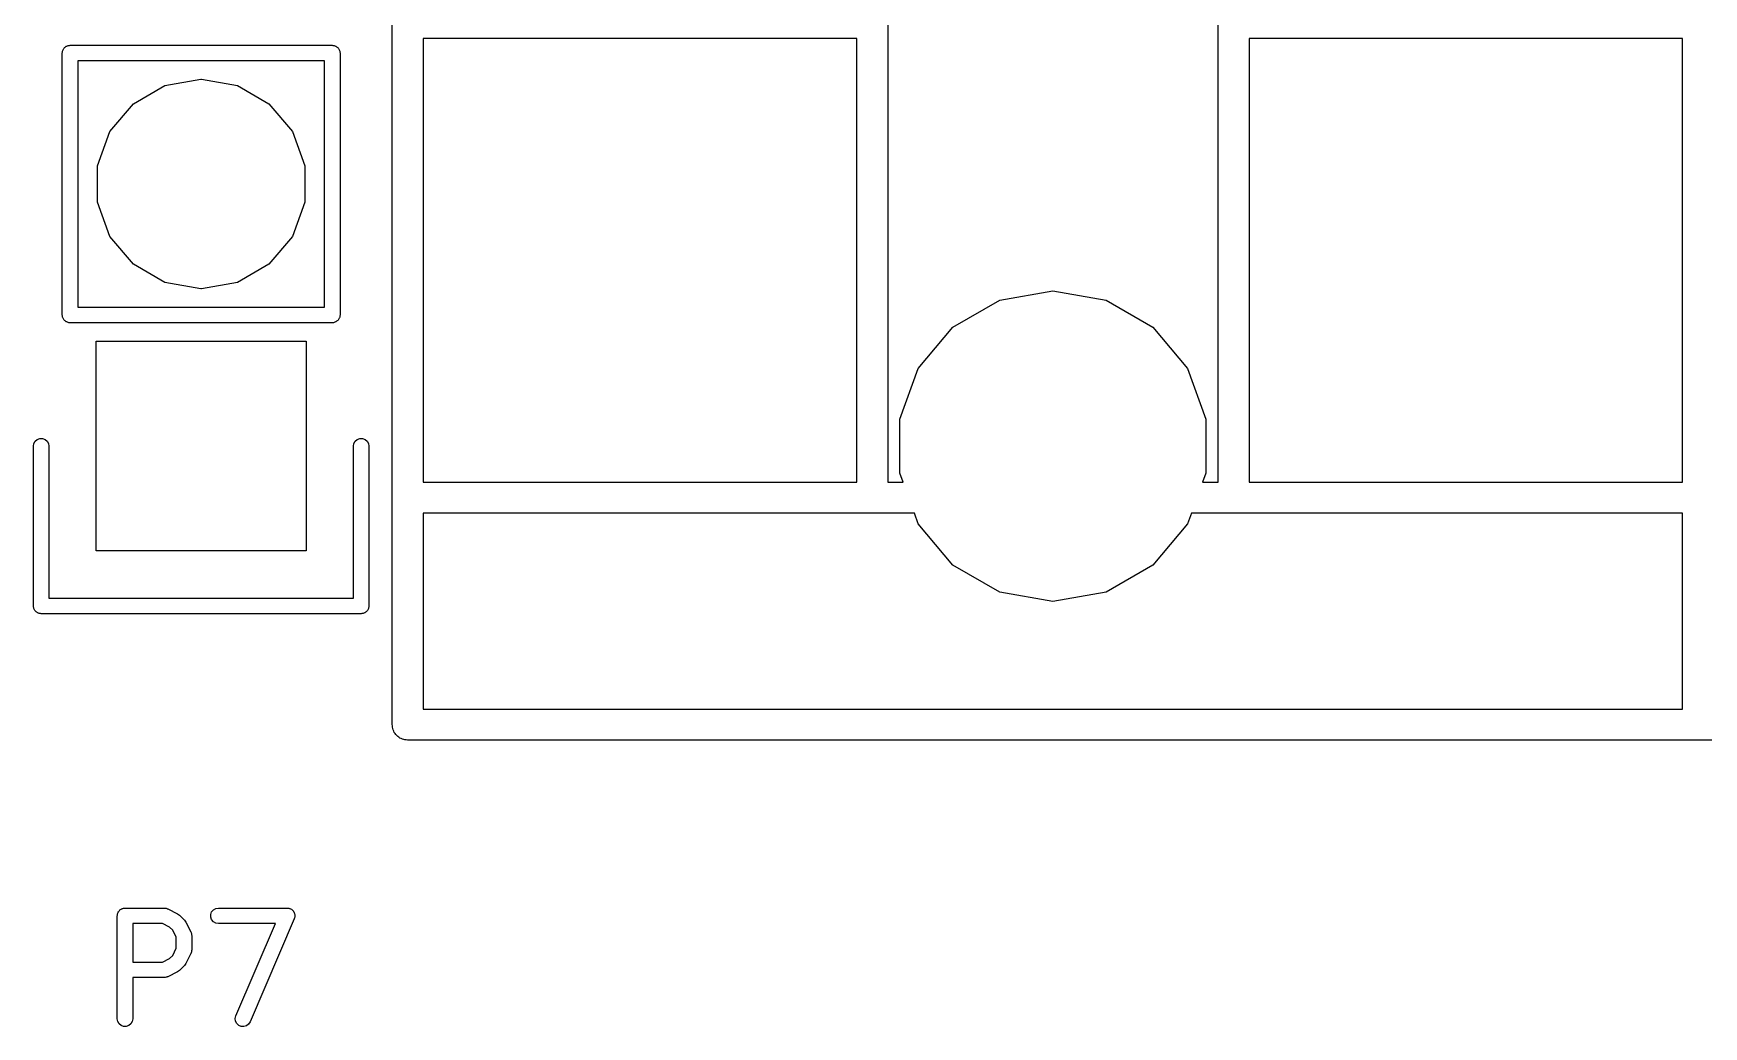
# Model space of a CAD drawing. Extents: x -2.2 to 75.9, y -81.1 to 9.2.
# Drawn here: x 6.88 to 23.05, y -81.13 to -71.5 of the extents above; entities that cross this region are included whole.
import ezdxf

# ---------------------------------------------------------------- set-up
doc = ezdxf.new("R2010")
doc.units = 0
doc.header["$MEASUREMENT"] = 0
doc.layers.add('BLACK', color=7, linetype='CONTINUOUS')

msp = doc.modelspace()

# ---------------------------------------------------------------- linework, layer by layer
at = {"layer": 'Black'}
for p, q in [((10.35, -78.2), (10.35, -65.6)), ((15.15, -71.4), (15.15, -75.85)), ((18.35, -75.85), (18.35, -71.4)), ((7.15838, -71.6708), (7.15952, -71.6643)), ((7.15952, -71.6643), (7.1628, -71.6587)), ((7.1628, -71.6587), (7.16505, -71.6525)), ((7.16505, -71.6525), (7.16927, -71.6475)), ((7.16927, -71.6475), (7.17255, -71.6418)), ((7.17255, -71.6418), (7.17757, -71.6376)), ((7.17757, -71.6376), (7.18179, -71.6325)), ((7.18179, -71.6325), (7.18747, -71.6293)), ((7.18747, -71.6293), (7.1925, -71.625)), ((7.1925, -71.625), (7.19867, -71.6228)), ((7.19867, -71.6228), (7.20435, -71.6195)), ((7.20435, -71.6195), (7.21081, -71.6184)), ((7.21081, -71.6184), (7.21698, -71.6161)), ((7.21698, -71.6161), (7.22354, -71.6161)), ((7.22354, -71.6161), (7.23, -71.615)), ((7.23, -71.615), (9.77, -71.615)), ((9.77, -71.615), (9.77646, -71.6161)), ((9.77646, -71.6161), (9.78302, -71.6161)), ((9.78302, -71.6161), (9.78919, -71.6184)), ((9.78919, -71.6184), (9.79565, -71.6195)), ((9.79565, -71.6195), (9.80133, -71.6228)), ((9.80133, -71.6228), (9.8075, -71.625)), ((9.8075, -71.625), (9.81253, -71.6293)), ((9.81253, -71.6293), (9.81821, -71.6325)), ((9.81821, -71.6325), (9.82243, -71.6376)), ((9.82243, -71.6376), (9.82745, -71.6418)), ((9.82745, -71.6418), (9.83073, -71.6475)), ((9.83073, -71.6475), (9.83495, -71.6525)), ((9.83495, -71.6525), (9.8372, -71.6587)), ((9.8372, -71.6587), (9.84048, -71.6643)), ((9.84048, -71.6643), (9.84162, -71.6708)), ((10.65, -71.55), (10.65, -75.85)), ((14.85, -71.55), (10.65, -71.55)), ((14.85, -75.85), (14.85, -71.55)), ((18.65, -71.55), (18.65, -75.85)), ((22.85, -71.55), (18.65, -71.55)), ((22.85, -75.85), (22.85, -71.55)), ((7.155, -71.69), (7.15614, -71.6835)), ((7.155, -74.23), (7.155, -71.69)), ((7.15614, -71.677), (7.15838, -71.6708)), ((7.15614, -71.6835), (7.15614, -71.677)), ((7.305, -71.765), (7.305, -74.155)), ((9.695, -71.765), (7.305, -71.765)), ((9.695, -74.155), (9.695, -71.765)), ((9.84162, -71.6708), (9.84386, -71.677)), ((9.84386, -71.677), (9.84386, -71.6835)), ((9.84386, -71.6835), (9.845, -71.69)), ((9.845, -71.69), (9.845, -74.23)), ((8.14863, -72.0053), (8.49612, -71.944)), ((8.49612, -71.944), (8.50388, -71.944)), ((8.50388, -71.944), (8.85137, -72.0053)), ((7.84305, -72.1817), (8.14863, -72.0053)), ((8.85137, -72.0053), (9.15695, -72.1817)), ((7.61624, -72.452), (7.84305, -72.1817)), ((9.15695, -72.1817), (9.38376, -72.452)), ((7.49555, -72.7836), (7.61624, -72.452)), ((9.38376, -72.452), (9.50445, -72.7836)), ((7.49555, -73.1364), (7.49555, -72.7836)), ((9.50445, -72.7836), (9.50445, -73.1364)), ((7.61624, -73.468), (7.49555, -73.1364)), ((9.50445, -73.1364), (9.38376, -73.468)), ((7.84305, -73.7383), (7.61624, -73.468)), ((9.38376, -73.468), (9.15695, -73.7383)), ((8.14863, -73.9147), (7.84305, -73.7383)), ((9.15695, -73.7383), (8.85137, -73.9147)), ((8.49612, -73.976), (8.14863, -73.9147)), ((8.85137, -73.9147), (8.50388, -73.976)), ((8.50388, -73.976), (8.49612, -73.976)), ((15.7821, -74.3465), (16.235, -74.0851)), ((16.235, -74.0851), (16.75, -73.9943)), ((16.75, -73.9943), (17.265, -74.0851)), ((17.265, -74.0851), (17.7179, -74.3465)), ((7.15614, -74.2365), (7.155, -74.23)), ((7.15614, -74.243), (7.15614, -74.2365)), ((7.15838, -74.2492), (7.15614, -74.243)), ((7.15952, -74.2557), (7.15838, -74.2492)), ((7.1628, -74.2613), (7.15952, -74.2557)), ((7.305, -74.155), (9.695, -74.155)), ((9.84048, -74.2557), (9.8372, -74.2613)), ((9.84162, -74.2492), (9.84048, -74.2557)), ((9.84386, -74.243), (9.84162, -74.2492)), ((9.845, -74.23), (9.84386, -74.2365)), ((9.84386, -74.2365), (9.84386, -74.243)), ((7.16505, -74.2675), (7.1628, -74.2613)), ((7.16927, -74.2725), (7.16505, -74.2675)), ((7.17255, -74.2782), (7.16927, -74.2725)), ((7.17757, -74.2824), (7.17255, -74.2782)), ((7.18179, -74.2875), (7.17757, -74.2824)), ((7.18747, -74.2907), (7.18179, -74.2875)), ((7.1925, -74.295), (7.18747, -74.2907)), ((7.19867, -74.2972), (7.1925, -74.295)), ((7.20435, -74.3005), (7.19867, -74.2972)), ((7.21081, -74.3016), (7.20435, -74.3005)), ((7.21698, -74.3039), (7.21081, -74.3016)), ((7.22354, -74.3039), (7.21698, -74.3039)), ((7.23, -74.305), (7.22354, -74.3039)), ((9.77, -74.305), (7.23, -74.305)), ((9.77646, -74.3039), (9.77, -74.305)), ((9.78302, -74.3039), (9.77646, -74.3039)), ((9.78919, -74.3016), (9.78302, -74.3039)), ((9.79565, -74.3005), (9.78919, -74.3016)), ((9.80133, -74.2972), (9.79565, -74.3005)), ((9.8075, -74.295), (9.80133, -74.2972)), ((9.81253, -74.2907), (9.8075, -74.295)), ((9.81821, -74.2875), (9.81253, -74.2907)), ((9.82243, -74.2824), (9.81821, -74.2875)), ((9.82745, -74.2782), (9.82243, -74.2824)), ((9.83073, -74.2725), (9.82745, -74.2782)), ((9.83495, -74.2675), (9.83073, -74.2725)), ((9.8372, -74.2613), (9.83495, -74.2675)), ((15.446, -74.7471), (15.7821, -74.3465)), ((17.7179, -74.3465), (18.054, -74.7471)), ((7.484, -76.516), (7.484, -74.484)), ((7.484, -74.484), (9.516, -74.484)), ((9.516, -74.484), (9.516, -76.516)), ((15.2671, -75.2385), (15.446, -74.7471)), ((18.054, -74.7471), (18.2329, -75.2385)), ((15.2671, -75.7615), (15.2671, -75.2385)), ((18.2329, -75.2385), (18.2329, -75.7615)), ((6.875, -75.5), (6.87952, -75.4743)), ((6.875, -77.05), (6.875, -75.5)), ((6.87952, -75.4743), (6.89255, -75.4518)), ((6.89255, -75.4518), (6.9125, -75.435)), ((6.9125, -75.435), (6.93698, -75.4261)), ((6.93698, -75.4261), (6.96302, -75.4261)), ((6.96302, -75.4261), (6.9875, -75.435)), ((6.9875, -75.435), (7.00745, -75.4518)), ((7.00745, -75.4518), (7.02048, -75.4743)), ((7.02048, -75.4743), (7.025, -75.5)), ((7.025, -75.5), (7.025, -76.975)), ((9.975, -75.5), (9.97952, -75.4743)), ((9.975, -76.975), (9.975, -75.5)), ((9.97952, -75.4743), (9.99255, -75.4518)), ((9.99255, -75.4518), (10.0125, -75.435)), ((10.0125, -75.435), (10.037, -75.4261)), ((10.037, -75.4261), (10.063, -75.4261)), ((10.063, -75.4261), (10.0875, -75.435)), ((10.0875, -75.435), (10.1075, -75.4518)), ((10.1075, -75.4518), (10.1205, -75.4743)), ((10.1205, -75.4743), (10.125, -75.5)), ((10.125, -75.5), (10.125, -77.05)), ((10.65, -75.85), (14.85, -75.85)), ((15.15, -75.85), (15.2994, -75.85)), ((15.2994, -75.85), (15.2671, -75.7615)), ((18.2329, -75.7615), (18.2006, -75.85)), ((18.2006, -75.85), (18.35, -75.85)), ((18.65, -75.85), (22.85, -75.85)), ((15.4086, -76.15), (10.65, -76.15)), ((10.65, -76.15), (10.65, -78.05)), ((15.446, -76.2529), (15.4086, -76.15)), ((18.0914, -76.15), (18.054, -76.2529)), ((22.85, -76.15), (18.0914, -76.15)), ((22.85, -78.05), (22.85, -76.15)), ((15.7821, -76.6535), (15.446, -76.2529)), ((18.054, -76.2529), (17.7179, -76.6535)), ((9.516, -76.516), (7.484, -76.516)), ((16.235, -76.9149), (15.7821, -76.6535)), ((17.7179, -76.6535), (17.265, -76.9149)), ((7.025, -76.975), (9.975, -76.975)), ((16.75, -77.0057), (16.235, -76.9149)), ((17.265, -76.9149), (16.75, -77.0057)), ((6.87614, -77.0565), (6.875, -77.05)), ((6.87614, -77.063), (6.87614, -77.0565)), ((6.87838, -77.0692), (6.87614, -77.063)), ((6.87952, -77.0757), (6.87838, -77.0692)), ((6.8828, -77.0813), (6.87952, -77.0757)), ((6.88505, -77.0875), (6.8828, -77.0813)), ((6.88927, -77.0925), (6.88505, -77.0875)), ((6.89255, -77.0982), (6.88927, -77.0925)), ((6.89757, -77.1024), (6.89255, -77.0982)), ((6.90179, -77.1075), (6.89757, -77.1024)), ((6.90747, -77.1107), (6.90179, -77.1075)), ((6.9125, -77.115), (6.90747, -77.1107)), ((6.91867, -77.1172), (6.9125, -77.115)), ((6.92435, -77.1205), (6.91867, -77.1172)), ((6.93081, -77.1216), (6.92435, -77.1205)), ((6.93698, -77.1239), (6.93081, -77.1216)), ((6.94354, -77.1239), (6.93698, -77.1239)), ((6.95, -77.125), (6.94354, -77.1239)), ((10.05, -77.125), (6.95, -77.125)), ((10.0565, -77.1239), (10.05, -77.125)), ((10.063, -77.1239), (10.0565, -77.1239)), ((10.0692, -77.1216), (10.063, -77.1239)), ((10.0757, -77.1205), (10.0692, -77.1216)), ((10.0813, -77.1172), (10.0757, -77.1205)), ((10.0875, -77.115), (10.0813, -77.1172)), ((10.0925, -77.1107), (10.0875, -77.115)), ((10.0982, -77.1075), (10.0925, -77.1107)), ((10.1024, -77.1024), (10.0982, -77.1075)), ((10.1075, -77.0982), (10.1024, -77.1024)), ((10.1107, -77.0925), (10.1075, -77.0982)), ((10.115, -77.0875), (10.1107, -77.0925)), ((10.1172, -77.0813), (10.115, -77.0875)), ((10.1205, -77.0757), (10.1172, -77.0813)), ((10.1216, -77.0692), (10.1205, -77.0757)), ((10.1239, -77.063), (10.1216, -77.0692)), ((10.125, -77.05), (10.1239, -77.0565)), ((10.1239, -77.0565), (10.1239, -77.063)), ((10.65, -78.05), (22.85, -78.05)), ((10.3523, -78.2129), (10.35, -78.2)), ((10.3523, -78.226), (10.3523, -78.2129)), ((10.3568, -78.2384), (10.3523, -78.226)), ((10.359, -78.2513), (10.3568, -78.2384)), ((10.3656, -78.2627), (10.359, -78.2513)), ((10.3701, -78.275), (10.3656, -78.2627)), ((10.3785, -78.2851), (10.3701, -78.275)), ((10.3851, -78.2964), (10.3785, -78.2851)), ((10.3951, -78.3049), (10.3851, -78.2964)), ((10.4036, -78.3149), (10.3951, -78.3049)), ((10.4149, -78.3215), (10.4036, -78.3149)), ((10.425, -78.3299), (10.4149, -78.3215)), ((10.4373, -78.3344), (10.425, -78.3299)), ((10.4487, -78.341), (10.4373, -78.3344)), ((10.4616, -78.3432), (10.4487, -78.341)), ((10.474, -78.3477), (10.4616, -78.3432)), ((10.4871, -78.3477), (10.474, -78.3477)), ((10.5, -78.35), (10.4871, -78.3477)), ((23, -78.35), (10.5, -78.35)), ((35.5, -78.35), (23, -78.35)), ((7.6869, -80.0524), (7.68804, -80.0459)), ((7.6869, -81.0524), (7.6869, -80.0524)), ((7.68804, -80.0394), (7.69029, -80.0332)), ((7.68804, -80.0459), (7.68804, -80.0394)), ((7.69029, -80.0332), (7.69143, -80.0267)), ((7.69143, -80.0267), (7.69471, -80.021)), ((7.69471, -80.021), (7.69695, -80.0149)), ((7.69695, -80.0149), (7.70117, -80.0099)), ((7.70117, -80.0099), (7.70445, -80.0042)), ((7.70445, -80.0042), (7.70948, -80)), ((7.70948, -80), (7.7137, -79.9949)), ((7.7137, -79.9949), (7.71938, -79.9916)), ((7.71938, -79.9916), (7.7244, -79.9874)), ((7.7244, -79.9874), (7.73057, -79.9852)), ((7.73057, -79.9852), (7.73625, -79.9819)), ((7.73625, -79.9819), (7.74271, -79.9808)), ((7.74271, -79.9808), (7.74888, -79.9785)), ((7.74888, -79.9785), (7.75544, -79.9785)), ((7.75544, -79.9785), (7.7619, -79.9774)), ((7.7619, -79.9774), (8.14286, -79.9774)), ((8.14286, -79.9774), (8.14712, -79.9781)), ((8.14712, -79.9781), (8.15143, -79.9779)), ((8.15143, -79.9779), (8.15985, -79.9804)), ((8.15985, -79.9804), (8.16851, -79.9819)), ((8.16851, -79.9819), (8.17226, -79.9841)), ((8.17226, -79.9841), (8.1764, -79.9853)), ((8.1764, -79.9853), (8.27164, -80.0329)), ((8.27164, -80.0329), (8.2813, -80.0401)), ((8.2813, -80.0401), (8.29113, -80.047)), ((8.29113, -80.047), (8.33875, -80.0946)), ((8.59281, -80.0394), (8.60172, -80.0149)), ((8.59281, -80.0654), (8.59281, -80.0394)), ((8.60172, -80.0899), (8.59281, -80.0654)), ((8.60172, -80.0149), (8.61846, -79.9949)), ((8.61846, -79.9949), (8.64101, -79.9819)), ((8.64101, -79.9819), (8.66667, -79.9774)), ((8.66667, -79.9774), (9.33333, -79.9774)), ((9.40227, -80.0819), (8.9737, -81.0819)), ((9.33333, -79.9774), (9.34183, -79.9789)), ((9.34183, -79.9789), (9.35046, -79.9794)), ((9.35046, -79.9794), (9.35458, -79.9811)), ((9.35458, -79.9811), (9.35899, -79.9819)), ((9.35899, -79.9819), (9.36646, -79.9862)), ((9.36646, -79.9862), (9.3744, -79.9896)), ((9.3744, -79.9896), (9.37767, -79.9927)), ((9.37767, -79.9927), (9.38154, -79.9949)), ((9.38154, -79.9949), (9.38709, -80.0015)), ((9.38709, -80.0015), (9.39339, -80.0075)), ((9.39339, -80.0075), (9.39541, -80.0114)), ((9.39541, -80.0114), (9.39829, -80.0149)), ((9.39829, -80.0149), (9.40124, -80.023)), ((9.40124, -80.023), (9.40513, -80.0307)), ((9.40424, -80.0735), (9.40227, -80.0819)), ((9.40719, -80.0654), (9.40424, -80.0735)), ((9.40513, -80.0307), (9.40566, -80.0351)), ((9.40566, -80.0351), (9.40719, -80.0394)), ((9.40719, -80.0394), (9.40719, -80.048)), ((9.40719, -80.048), (9.40822, -80.0566)), ((9.40822, -80.0566), (9.40719, -80.0609)), ((9.40719, -80.0609), (9.40719, -80.0654)), ((7.8369, -80.1274), (7.8369, -80.5012)), ((8.12515, -80.1274), (7.8369, -80.1274)), ((8.19367, -80.1616), (8.12515, -80.1274)), ((8.22408, -80.192), (8.19367, -80.1616)), ((8.25833, -80.2606), (8.22408, -80.192)), ((8.33875, -80.0946), (8.34563, -80.1044)), ((8.34563, -80.1044), (8.3528, -80.1141)), ((8.3528, -80.1141), (8.40042, -80.2093)), ((8.40042, -80.2093), (8.40165, -80.2135)), ((8.40165, -80.2135), (8.40381, -80.2172)), ((8.40381, -80.2172), (8.40534, -80.2259)), ((8.40534, -80.2259), (8.40784, -80.2343)), ((8.40784, -80.2343), (8.40758, -80.2386)), ((8.40758, -80.2386), (8.40833, -80.2429)), ((8.40833, -80.2429), (8.40833, -80.3857)), ((8.61846, -80.1098), (8.60172, -80.0899)), ((8.64101, -80.1229), (8.61846, -80.1098)), ((8.66667, -80.1274), (8.64101, -80.1229)), ((9.21959, -80.1274), (8.66667, -80.1274)), ((8.83583, -81.0228), (9.21959, -80.1274)), ((8.22408, -80.4365), (8.25833, -80.368)), ((8.25833, -80.368), (8.25833, -80.2606)), ((8.40534, -80.4027), (8.40381, -80.4114)), ((8.40784, -80.3943), (8.40534, -80.4027)), ((8.40833, -80.3857), (8.40758, -80.39)), ((8.40758, -80.39), (8.40784, -80.3943)), ((7.8369, -80.5012), (8.12515, -80.5012)), ((8.12515, -80.5012), (8.19367, -80.4669)), ((8.19367, -80.4669), (8.22408, -80.4365)), ((8.33875, -80.534), (8.29113, -80.5816)), ((8.34563, -80.5242), (8.33875, -80.534)), ((8.3528, -80.5145), (8.34563, -80.5242)), ((8.40042, -80.4193), (8.3528, -80.5145)), ((8.40165, -80.4151), (8.40042, -80.4193)), ((8.40381, -80.4114), (8.40165, -80.4151)), ((8.14286, -80.6512), (7.8369, -80.6512)), ((7.8369, -80.6512), (7.8369, -81.0524)), ((8.14712, -80.6504), (8.14286, -80.6512)), ((8.15143, -80.6507), (8.14712, -80.6504)), ((8.15985, -80.6482), (8.15143, -80.6507)), ((8.16851, -80.6467), (8.15985, -80.6482)), ((8.17226, -80.6445), (8.16851, -80.6467)), ((8.1764, -80.6433), (8.17226, -80.6445)), ((8.27164, -80.5957), (8.1764, -80.6433)), ((8.2813, -80.5885), (8.27164, -80.5957)), ((8.29113, -80.5816), (8.2813, -80.5885)), ((7.69143, -81.078), (7.6869, -81.0524)), ((7.8369, -81.0524), (7.83238, -81.078)), ((8.82988, -81.0482), (8.83583, -81.0228)), ((8.83296, -81.0741), (8.82988, -81.0482)), ((7.70445, -81.1006), (7.69143, -81.078)), ((7.7244, -81.1173), (7.70445, -81.1006)), ((7.74888, -81.1262), (7.7244, -81.1173)), ((7.77493, -81.1262), (7.74888, -81.1262)), ((7.7994, -81.1173), (7.77493, -81.1262)), ((7.81936, -81.1006), (7.7994, -81.1173)), ((7.83238, -81.078), (7.81936, -81.1006)), ((8.84471, -81.0973), (8.83296, -81.0741)), ((8.8637, -81.1151), (8.84471, -81.0973)), ((8.88764, -81.1254), (8.8637, -81.1151)), ((8.91364, -81.1269), (8.88764, -81.1254)), ((8.93858, -81.1193), (8.91364, -81.1269)), ((8.95944, -81.1037), (8.93858, -81.1193)), ((8.9737, -81.0819), (8.95944, -81.1037))]:
    msp.add_line(p, q, dxfattribs=at)

doc.saveas('drawing.dxf')
